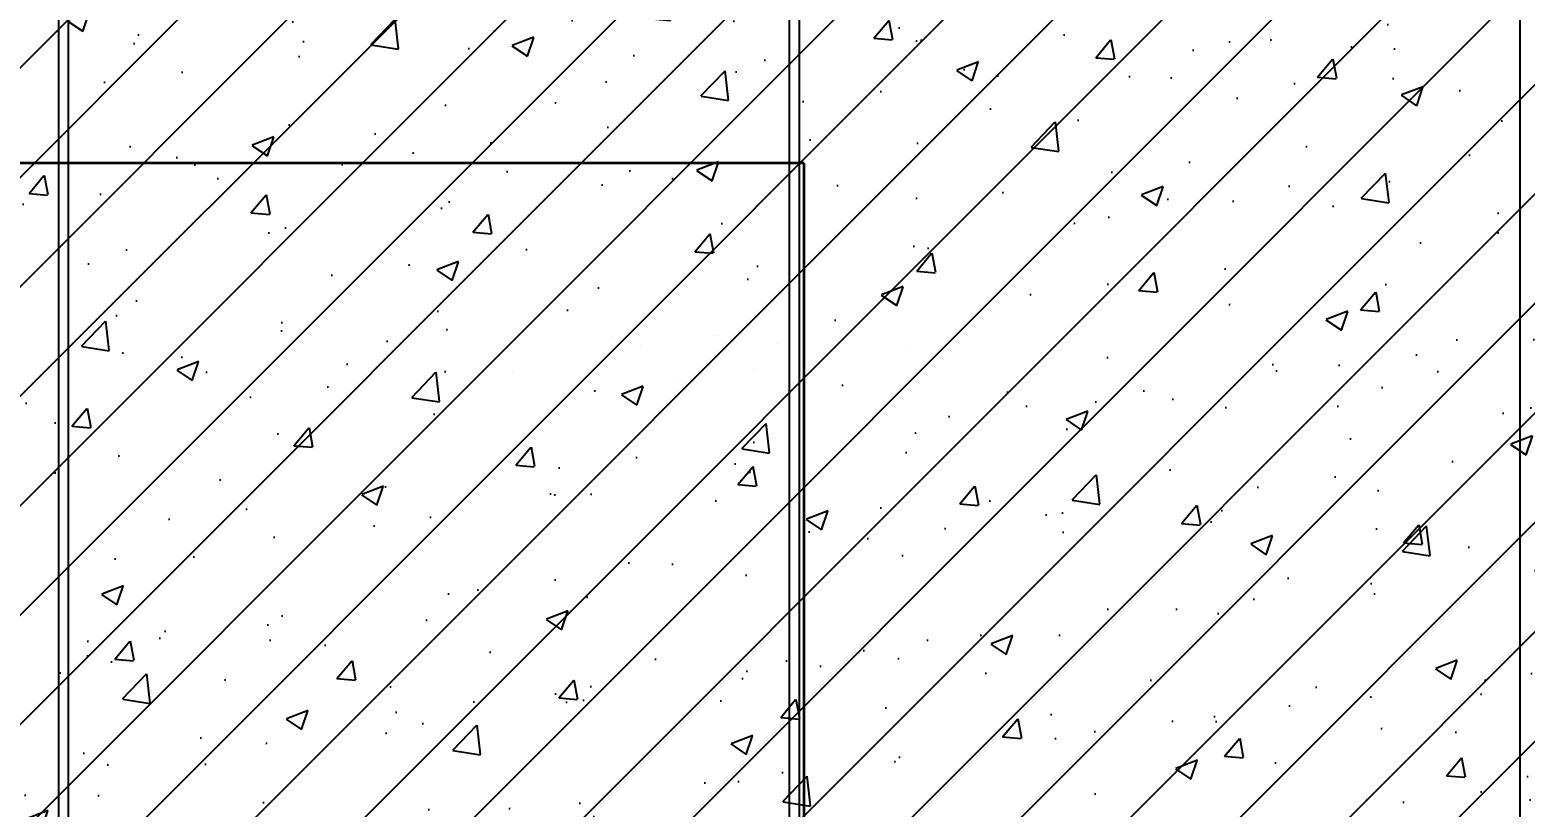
# Model space of a CAD drawing. Header units: millimetres. Extents: x 663313 to 1226001, y 1431724 to 1620898.
# Drawn here: x 844757 to 847826, y 1511801 to 1513395 of the extents above; entities that cross this region are included whole.
import ezdxf

# ---------------------------------------------------------------- set-up
doc = ezdxf.new("R2010")
doc.units = ezdxf.units.MM
doc.set_wipeout_variables(frame=1)
doc.linetypes.add('Grid Line', pattern=[22.225, 12.7, -3.175000000000001, 3.175000000000001, -3.175000000000001])
doc.linetypes.add('HIDDEN', pattern=[0.375, 0.25, -0.125])
doc.layers.add('000 - 0_HIDE_OBJ_FRAMING_DEF_SUB', color=7, linetype='Continuous', plot=False)
for name, color, linetype in [('000 - CONCRETE_COL_HATCH_', 7, 'Continuous'), ('000 - CONCRETE_PRECAST_MAIN_COLOR_1', 7, 'Continuous'), ('000 - CONCRETE_PRECAST_WIPEOUT_', 7, 'Continuous'), ('DIM', 7, 'Continuous'), ('REVISE', 7, 'Continuous')]:
    doc.layers.add(name, color=color, linetype=linetype)
doc.layers.add('A-FLOR-E', color=7, linetype='Continuous', lineweight=9)
doc.styles.add('Arial', font='arial.ttf')

# ---------------------------------------------------------------- blocks, each defined once
blk = doc.blocks.new('A$Cc1931124')
at = {"layer": '000 - 0_HIDE_OBJ_FRAMING_DEF_SUB', "color": 7, "linetype": 'Grid Line'}
blk.add_line((5.804280555457581, 9.63612488144986), (5.804280555457581, -1.869362701894943), dxfattribs=at)
at = {"layer": '000 - 0_HIDE_OBJ_FRAMING_DEF_SUB', "color": 7, "ltscale": 15}
blk.add_lwpolyline([(2.482848443905596, -1.69551309966505), (15.63102054980095, -1.69551309966505, -0.6377520879435784), (15.64975852402836, -1.744704212295119), (15.61411260033469, -1.780709630577121), (15.78450566204242, -1.610316571314115), (15.74696356209438, -1.648438822245453, 0.6100499591020645), (15.76759771257616, -1.69551309966505), (28.79609611397586, -1.69551309966505)], format="xyb", dxfattribs=at)
at = {"layer": 'A-FLOR-E', "color": 7, "linetype": 'HIDDEN', "ltscale": 20}
for p, q in [((5.604280555504147, 0.4600000001953504), (5.604280555504147, -1.69551309966505)), ((6.00428055552743, 0.4600000001953504), (6.00428055552743, -1.69551309966505))]:
    blk.add_line(p, q, dxfattribs=at)
at = {"layer": 'DIM', "color": 7, "linetype": 'ByBlock'}
for p, q in [((4.938926091068197, -1.045909282984439), (4.901571072521392, -1.022555825300742)), ((4.938926091068197, -1.045909282984439), (4.925358537467901, -1.089963583508734)), ((6.444369758246239, -1.469915349269513), (6.457937311846536, -1.425861048745219)), ((6.444369758246239, -1.469915349269513), (6.481724776676629, -1.493268806953211))]:
    blk.add_line(p, q, dxfattribs=at)
for centre, start, end in [((4.946754585485678, -1.199190998450149), 92.92370356728438, 261.4329742875079), ((6.436541263712343, -1.316633633803804), 272.9237035672844, 81.43297428750788)]:
    blk.add_arc(centre, 0.1534814959973883, start, end, dxfattribs=at)
at = {"layer": 'REVISE', "color": 7, "insert": (5.697635459014919, -1.212267788127292), "char_height": 0.12, "attachment_point": 5, "style": 'Arial', "bg_fill": 3, "box_fill_scale": 1.1, "bg_fill_color": 256, "bg_fill_true_color": 13158600, "bg_fill_transparency": 0}
blk.add_mtext('\\A1;PRECAST WALL', dxfattribs=at)
blk = doc.blocks.new('A$Cc320a9d8')
at = {"layer": '000 - 0_HIDE_OBJ_FRAMING_DEF_SUB', "color": 7, "lineweight": 35}
for p, q in [((-46884.57573543489, 4316.900136159165), (-54461.2656486067, 4316.900136159165)), ((-46884.57573543489, 1600.371673358415), (-46884.57573543489, 4316.900136159165))]:
    blk.add_line(p, q, dxfattribs=at)
blk = doc.blocks.new('A$C3fe2981c')
at = {"color": 7}
blk.add_wipeout([(-13799.98520000023, -3330), (-7704.98520000023, -3330), (-7704.98520000023, 1140), (-13799.98520000023, 1140)], dxfattribs=at).dxf.layer = '000 - CONCRETE_PRECAST_WIPEOUT_'
at = {"layer": '000 - CONCRETE_COL_HATCH_'}
h = blk.add_hatch(dxfattribs=at)
h.set_pattern_fill('ANSI31', angle=-2.197154778051754e-15)
h.set_pattern_definition([(45, (0, 0), (-112.2532015133644, 112.2532015133644), [])])
h.paths.add_polyline_path([(-13799.98520000023, -3330), (-7704.985200000228, -3330), (-7704.985200000228, 1140), (-13799.98520000023, 1140)])
h = blk.add_hatch(dxfattribs=at)
h.set_pattern_fill('AR-CONC', scale=0.05, angle=-2.197154778051754e-15)
h.set_pattern_definition([(49.99999999999999, (0, 0), (455.46167249001, -39.84771384725773), [47.62500000000001, -523.8750000000001]), (355, (0, 0), (-88.10855356242332, 477.6421130975879), [38.10000000000001, -419.1014604250001]), (100.4514447, (37.95501749997493, -3.320633749943227), (367.3531177258832, 437.7943797804878), [40.47502200000001, -445.2256115000001]), (46.18420000000002, (0, 127), (677.6976022303248, -105.1058198318179), [71.43749999999997, -785.8124999999998]), (96.63555760999995, (56.47475000005215, 118.2412499999627), (593.5103351287576, 618.5653114943038), [60.71255785000001, -667.8390204000001]), (351.1841511700001, (0, 127), (593.5103351624426, 618.5653114638317), [57.149917675, -628.6493298]), (21, (63.5, 95.25), (379.0359781728312, -255.662995467719), [47.62500000000001, -523.875]), (326.0000000000001, (63.5, 95.25), (154.5050708691177, 460.4699153057982), [38.1, -419.1]), (71.45144499999999, (95.08633149997331, 73.94475025008433), (533.5410481967904, 204.8069222147631), [40.475022, -445.224844]), (37.50000000000001, (0, 0), (7.721508126479551, 211.3875971828828), [0, -414.02, 0, -425.45, 0, -420.6875]), (7.499999999999998, (0, 0), (167.0491562757644, 250.4514370452988), [0, -242.57, 0, -404.495, 0, -160.3375]), (327.5, (-141.6049999999814, 0), (338.9764879171785, -14.32185998168362), [0, -158.75, 0, -495.3000000000001, 0, -657.2250000000001]), (317.5, (-205.1049999999814, 0), (370.3229534650451, 63.56622758333257), [0, -206.375, 0, -328.93, 0, -466.725])])
h.paths.add_polyline_path([(-13799.98520000023, -4001.041934287176), (-7704.985200000228, -4001.041934287176), (-7704.985200000228, 1139.999996674247), (-13799.98520000023, 1139.999996674247)])
at = {"layer": '000 - CONCRETE_PRECAST_MAIN_COLOR_1', "color": 7}
for points in [[(-13799.98520000023, 1140), (-12204.98520000023, 1140), (-12204.98520000023, -3329.999997979496), (-13799.98520000023, -3329.999997979496)], [(-12184.98520000023, -3329.999997979496), (-10704.98520000023, -3329.999997979496), (-10704.98520000023, 1139.999998694751), (-12184.98520000023, 1139.999998694751)], [(-10684.98520000046, -3330), (-9204.985200000461, -3330), (-9204.985200000461, 1139.999996674247), (-10684.98520000046, 1139.999996674247)]]:
    blk.add_lwpolyline(points, close=True, dxfattribs=at)

msp = doc.modelspace()

# ---------------------------------------------------------------- block references
at = {"color": 7, "xscale": 1000, "yscale": 1000, "zscale": 1000}
msp.add_blockref('A$Cc1931124', (840561.7259781347, 1513955.00114329), dxfattribs=at)

# ---------------------------------------------------------------- next in the draw order: block references
at = {"color": 7}
msp.add_blockref('A$C3fe2981c', (857021.0096335574, 1513275.00114329), dxfattribs=at)

# ---------------------------------------------------------------- next in the draw order: block references
msp.add_blockref('A$Cc320a9d8', (893230.792855222, 1508805.00114329), dxfattribs=at)

doc.saveas('drawing.dxf')
